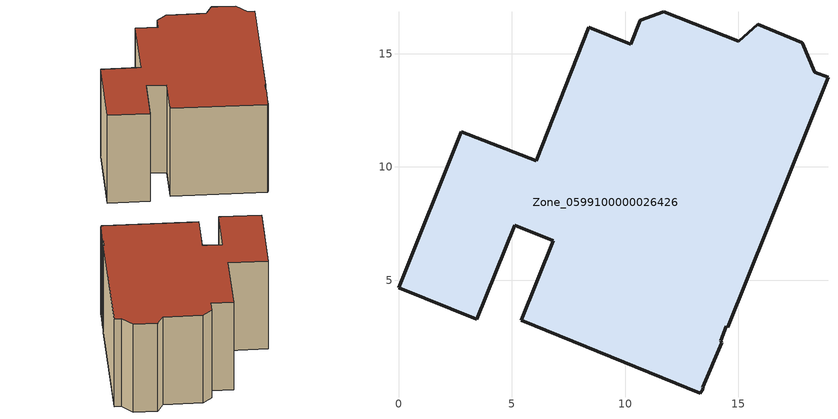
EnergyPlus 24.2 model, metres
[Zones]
Zone_0599100000026426
 floor ground (C_G): 13.43,0.27 13.45,0.22 13.33,0.01 5.41,3.24 6.82,6.75 5.13,7.43 3.46,3.28 0,4.67 2.77,11.56 6.07,10.27 8.4,16.16 10.26,15.42 10.68,16.47 11.7,16.85 15.01,15.55 15.85,16.29 17.83,15.48 18.38,14.18 18.96,13.95 14.54,2.93 14.46,2.96 14.22,2.34 14.26,2.24 z0
 wall outside (C_F): 6.07,10.27 2.77,11.56 0,4.67 3.46,3.28 5.13,7.43 6.82,6.75 5.41,3.24 13.33,0.01 13.45,0.22 13.43,0.27 14.26,2.24 14.22,2.34 14.46,2.96 14.54,2.93 18.96,13.95 18.38,14.18 17.83,15.48 15.85,16.29 15.01,15.55 11.7,16.85 10.68,16.47 10.26,15.42 8.4,16.16 6.07,10.27 z0:9.1
 roof outside (C_R): 13.43,0.27 14.26,2.24 14.22,2.34 14.46,2.96 14.54,2.93 18.96,13.95 18.38,14.18 17.83,15.48 15.85,16.29 15.01,15.55 11.7,16.85 10.68,16.47 10.26,15.42 8.4,16.16 6.07,10.27 2.77,11.56 0,4.67 3.46,3.28 5.13,7.43 6.82,6.75 5.41,3.24 13.33,0.01 13.45,0.22 z9.1
[BUILDING]
Pand.0599100000026426: North Axis=0; Terrain=City; Loads Convergence Tolerance Value=0.04; Temperature Convergence Tolerance Value=0.4; Solar Distribution=FullExterior; Maximum Number of Warmup Days=25; Minimum Number of Warmup Days=1
[Site:Location]
Rotterdam.The.Hague.AP_ZH_NLD Design_Conditions: Latitude=51.96; Longitude=4.45; Time Zone=1; Elevation=-4.5
[SITE:GROUNDTEMPERATURE:BUILDINGSURFACE]
18, 18, 18, 18, 18, 18, 18, 18, 18, 18, 18, 18
[MATERIAL] Thermal Absorptance=0.9; Solar Absorptance=0.7; Visible Absorptance=0.7
Name | Roughness | Thickness | Conductivity | Density | Specific Heat
G.D.1965 | MediumSmooth | 0.15 | 1 | 540 | 1210
F.D.1965 | Rough | 0.3 | 0.857143 | 1920 | 840
R.D.1965 | MediumRough | 0.2 | 0.08 | 1500 | 1000
[CONSTRUCTION]
C_G: G.D.1965
C_F: F.D.1965
C_R: R.D.1965
[ZONE]
Zone_0599100000026426: Type=1; Multiplier=1; Ceiling Height=Autocalculate; Volume=Autocalculate; Floor Area=autocalculate; Part of Total Floor Area=Yes
[ZONEINFILTRATION:DESIGNFLOWRATE]
Infil_Zone_0599100000026426: Zone or ZoneList or Space or SpaceList=Zone_0599100000026426; Schedule=AlwaysOn; Design Flow Rate Calculation Method=Flow/Area; Flow Rate per Floor Area=0.0042; Constant Term Coefficient=1; Temperature Term Coefficient=0; Velocity Term Coefficient=0; Velocity Squared Term Coefficient=0
[HVACTEMPLATE:ZONE:IDEALLOADSAIRSYSTEM]
Zone_0599100000026426: Maximum Heating Supply Air Temperature=50; Minimum Cooling Supply Air Temperature=13; Maximum Heating Supply Air Humidity Ratio=0.0156; Minimum Cooling Supply Air Humidity Ratio=0.0077; Heating Limit=NoLimit; Cooling Limit=NoLimit; Dehumidification Control Type=ConstantSensibleHeatRatio; Cooling Sensible Heat Ratio=0.7; Dehumidification Setpoint=60; Humidification Control Type=None; Humidification Setpoint=30; Outdoor Air Method=None; Outdoor Air Flow Rate per Person=0.00944; Outdoor Air Flow Rate per Zone Floor Area=0; Outdoor Air Flow Rate per Zone=0; Demand Controlled Ventilation Type=None; Outdoor Air Economizer Type=NoEconomizer; Heat Recovery Type=None; Sensible Heat Recovery Effectiveness=0.7; Latent Heat Recovery Effectiveness=0.65
[ZONECONTROL:THERMOSTAT]
ThermostatControl_Zone_0599100000026426: Zone or ZoneList=Zone_0599100000026426; Control Type Schedule=DualSetpointControlType; Control 1=Thermostat_Zone_0599100000026426; Temperature Difference Between Cutout And Setpoint=0
[THERMOSTATSETPOINT:DUALSETPOINT]
Thermostat_Zone_0599100000026426: Heating Setpoint Temperature Schedule=HeatingSetpoint_Zone_0599100000026426; Cooling Setpoint Temperature Schedule=CoolingSetpoint_Zone_0599100000026426
[SCHEDULE:COMPACT]
HeatingSetpoint_Zone_0599100000026426: Through: 12/31, For: AllDays, Until: 24:00, 21
CoolingSetpoint_Zone_0599100000026426: Through: 12/31, For: AllDays, Until: 24:00, 24
DualSetpointControlType: Through: 12/31, For: AllDays, Until: 24:00, 4
AlwaysOn: Through: 12/31, For: AllDays, Until: 24:00, 1
